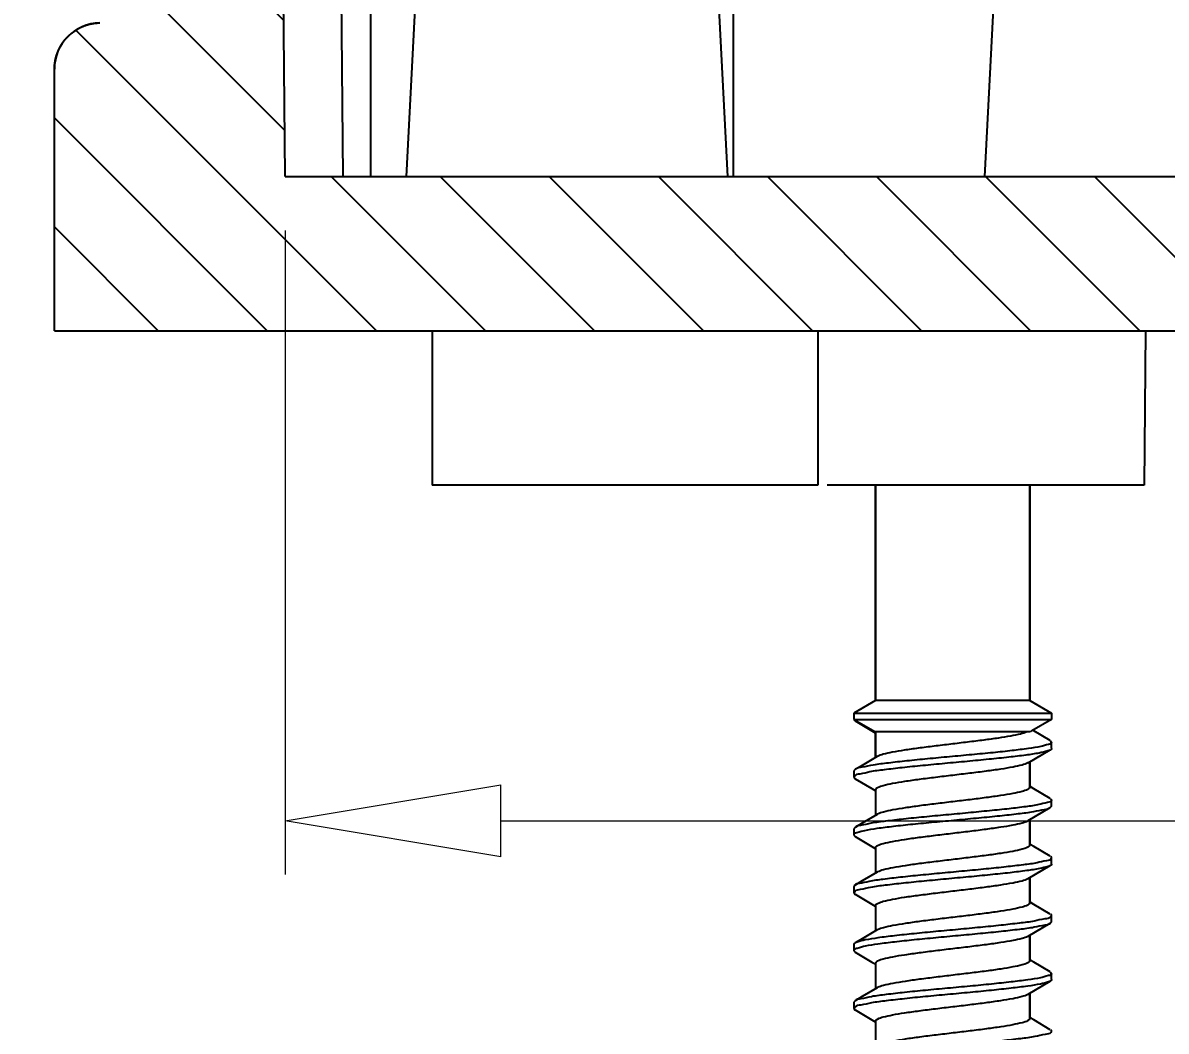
# Model space of a CAD drawing. Header units: millimetres. Extents: x -1995 to -555, y 489 to 1011.
# Drawn here: x -1961.66 to -1932.01, y 578.16 to 604.32 of the extents above; entities that cross this region are included whole.
import ezdxf

# ---------------------------------------------------------------- set-up
doc = ezdxf.new("R2010")
doc.units = ezdxf.units.MM
doc.layers.add('dim', color=82, linetype='Continuous', lineweight=9)
doc.styles.add('ROMAND', font='romand.shx', dxfattribs={"width": 0.75, "bigfont": 'gbcbig.shx'})
doc.dimstyles.new('YanXiu', dxfattribs={"dimtxt": 2.5, "dimasz": 2.2, "dimexe": 1, "dimexo": 0, "dimgap": 0.66, "dimtad": 0, "dimzin": 1, "dimdsep": 46, "dimtxsty": 'ROMAND', "dimblk": 'CLOSEDBLANK', "dimcen": 0, "dimclrd": 3, "dimclre": 3, "dimclrt": 7, "dimazin": 0, "dimtfac": 1, "dimtofl": 0, "dimtmove": 0, "dimatfit": 3, "dimldrblk": 'CLOSEDBLANK', "dimfxl": 1, "dimlwd": 5, "dimlwe": 5, "dimarcsym": 0})

# ---------------------------------------------------------------- blocks, each defined once
blk = doc.blocks.new('_ClosedBlank')
at = {"color": 0, "linetype": 'ByBlock', "lineweight": -2}
for p, q in [((-1, 0.1667), (0, 0)), ((-1, 0.1667), (-1, -0.1667)), ((0, 0), (-1, -0.1667))]:
    blk.add_line(p, q, dxfattribs=at)
blk = doc.blocks.new('*D179')
at = {"layer": 'Defpoints', "color": 0}
for p in [(-1954.861, 600.33), (-1740.223, 600.33), (-1740.223, 583.621)]:
    blk.add_point(p, dxfattribs=at)
at = {"layer": 'dim', "color": 3, "lineweight": 5}
for p, q in [((-1954.861, 598.931), (-1954.861, 582.222)), ((-1740.223, 598.931), (-1740.223, 582.222)), ((-1949.261, 583.621), (-1862.191, 583.621)), ((-1745.823, 583.621), (-1832.893, 583.621))]:
    blk.add_line(p, q, dxfattribs=at)
at = {"layer": 'dim', "color": 3, "lineweight": 5, "xscale": 5.600000000000001, "yscale": 5.600000000000001, "zscale": 5.600000000000001, "rotation": 180}
blk.add_blockref('_ClosedBlank', (-1954.861, 583.621), dxfattribs=at)
at = {"layer": 'dim', "color": 3, "lineweight": 5, "xscale": 5.600000000000001, "yscale": 5.600000000000001, "zscale": 5.600000000000001}
blk.add_blockref('_ClosedBlank', (-1740.223, 583.621), dxfattribs=at)
at = {"layer": 'dim', "color": 7, "insert": (-1847.542, 583.621), "char_height": 7, "attachment_point": 5, "style": 'ROMAND'}
blk.add_mtext('214.64', dxfattribs=at)
blk = doc.blocks.new('*D189')
at = {"layer": 'Defpoints', "color": 0}
for p in [(-1985.319, 709.63), (-1847.542, 709.63), (-1960.842, 596.33)]:
    blk.add_point(p, dxfattribs=at)
at = {"layer": 'dim', "color": 3, "lineweight": 5}
for p, q in [((-1848.941, 709.63), (-1986.719, 709.63)), ((-1985.319, 704.03), (-1985.319, 664.629)), ((-1985.319, 601.93), (-1985.319, 641.331)), ((-1962.241, 596.33), (-1986.719, 596.33))]:
    blk.add_line(p, q, dxfattribs=at)
at = {"layer": 'dim', "color": 3, "lineweight": 5, "xscale": 5.600000000000001, "yscale": 5.600000000000001, "zscale": 5.600000000000001}
for p, rotation in [((-1985.319, 709.63), 90), ((-1985.319, 596.33), 270)]:
    blk.add_blockref('_ClosedBlank', p, dxfattribs=dict(at, rotation=rotation))
at = {"layer": 'dim', "color": 7, "insert": (-1985.319, 652.98), "char_height": 7, "attachment_point": 5, "rotation": 90, "style": 'ROMAND'}
blk.add_mtext('113.3', dxfattribs=at)
blk = doc.blocks.new('*D190')
at = {"layer": 'Defpoints', "color": 0}
for p in [(-1975.319, 678.33), (-1962.042, 678.33), (-1960.842, 596.33)]:
    blk.add_point(p, dxfattribs=at)
at = {"layer": 'dim', "color": 3, "lineweight": 5}
for p, q in [((-1963.441, 678.33), (-1976.719, 678.33)), ((-1975.319, 672.73), (-1975.319, 642.979)), ((-1975.319, 601.93), (-1975.319, 631.681)), ((-1962.241, 596.33), (-1976.719, 596.33))]:
    blk.add_line(p, q, dxfattribs=at)
at = {"layer": 'dim', "color": 3, "lineweight": 5, "xscale": 5.600000000000001, "yscale": 5.600000000000001, "zscale": 5.600000000000001}
for p, rotation in [((-1975.319, 678.33), 90), ((-1975.319, 596.33), 270)]:
    blk.add_blockref('_ClosedBlank', p, dxfattribs=dict(at, rotation=rotation))
at = {"layer": 'dim', "color": 7, "insert": (-1975.319, 637.33), "char_height": 7, "attachment_point": 5, "rotation": 90, "style": 'ROMAND'}
blk.add_mtext('82', dxfattribs=at)

msp = doc.modelspace()

# ---------------------------------------------------------------- hatches: boundary and pattern name
at = {"linetype": 'Continuous'}
h = msp.add_hatch(dxfattribs=at)
h.set_pattern_fill('DEFAULT__7', color=2, scale=2, angle=-45, style=0, pattern_type=0)
h.set_pattern_definition([(315, (-2027.3937, 555.2644), (1.414214, 1.414214), [])])
edge = h.paths.add_edge_path()
edge.add_line((-1960.842, 596.33), (-1780.028, 596.33))
edge.add_line((-1960.842, 596.33), (-1960.842, 603.119))
edge.add_spline(control_points=[(-1960.842, 603.119), (-1960.842, 603.813), (-1960.356, 604.307), (-1959.663, 604.319)], knot_values=[0, 0, 0, 0, 1, 1, 1, 1], weights=[1, 0.808834, 0.808834, 1], degree=3, periodic=0)
edge.add_line((-1959.663, 604.319), (-1959.042, 604.33))
edge.add_line((-1959.042, 604.33), (-1959.042, 666.168))
edge.add_spline(control_points=[(-1959.042, 666.168), (-1960.167, 667.114), (-1962.415, 669.002), (-1965.776, 671.828), (-1968.011, 673.707), (-1969.126, 674.646)], knot_values=[0, 0, 0, 0, 0.333333, 0.666667, 1, 1, 1, 1], degree=3, periodic=0)
edge.add_spline(control_points=[(-1970.758, 676.756), (-1970.437, 675.897), (-1969.877, 675.172), (-1969.126, 674.646)], knot_values=[0, 0, 0, 0, 1, 1, 1, 1], weights=[1, 0.970046, 0.970046, 1], degree=3, periodic=0)
edge.add_line((-1970.758, 676.756), (-1966.516, 676.83))
edge.add_spline(control_points=[(-1966.516, 676.83), (-1963.618, 676.881), (-1963.618, 679.779), (-1966.516, 679.83)], knot_values=[0, 0, 0, 0, 1, 1, 1, 1], weights=[1, 0.344968, 0.344968, 1], degree=3, periodic=0)
edge.add_line((-1966.516, 679.83), (-1970.758, 679.904))
edge.add_spline(control_points=[(-1962.042, 678.33), (-1962.042, 684.864), (-1968.473, 686.026), (-1970.758, 679.904)], knot_values=[0, 0, 0, 0, 1, 1, 1, 1], weights=[1, 0.451798, 0.451798, 1], degree=3, periodic=0)
edge.add_line((-1962.042, 678.33), (-1959.242, 678.33))
edge.add_line((-1959.22, 680.83), (-1959.242, 678.33))
edge.add_line((-1959.22, 680.83), (-1958.642, 680.83))
edge.add_line((-1958.642, 680.83), (-1958.413, 681.059))
edge.add_spline(control_points=[(-1958.413, 681.059), (-1958.313, 681.159), (-1958.171, 681.159), (-1958.071, 681.059)], knot_values=[0, 0, 0, 0, 1, 1, 1, 1], weights=[1, 0.804738, 0.804738, 1], degree=3, periodic=0)
edge.add_line((-1958.071, 681.059), (-1957.842, 680.83))
edge.add_line((-1957.842, 680.83), (-1957.264, 680.83))
edge.add_line((-1957.264, 680.83), (-1957.242, 678.33))
edge.add_line((-1957.242, 678.33), (-1955.542, 678.33))
edge.add_line((-1954.861, 600.33), (-1955.542, 678.33))
edge.add_line((-1954.861, 600.33), (-1851.711, 600.33))
edge.add_line((-1851.292, 608.33), (-1851.711, 600.33))
edge.add_line((-1851.292, 608.33), (-1848.792, 608.33))
edge.add_line((-1848.713, 599.33), (-1848.792, 608.33))
edge.add_line((-1848.713, 599.33), (-1846.371, 599.33))
edge.add_line((-1846.371, 599.33), (-1846.292, 608.33))
edge.add_line((-1846.292, 608.33), (-1843.792, 608.33))
edge.add_line((-1843.792, 608.33), (-1843.373, 600.33))
edge.add_line((-1843.373, 600.33), (-1780.028, 600.33))
edge.add_line((-1780.028, 596.33), (-1780.028, 600.33))
edge = h.paths.add_edge_path()
edge.add_line((-1780.028, 596.33), (-1780.028, 600.33))
edge.add_line((-1780.028, 596.33), (-1780.028, 600.33))
edge = h.paths.add_edge_path()
edge.add_line((-1780.028, 596.33), (-1742.354, 596.33))
edge.add_line((-1780.028, 596.33), (-1780.028, 600.33))
edge.add_line((-1780.028, 600.33), (-1751.711, 600.33))
edge.add_line((-1751.292, 608.33), (-1751.711, 600.33))
edge.add_line((-1748.792, 608.33), (-1751.292, 608.33))
edge.add_line((-1748.713, 599.33), (-1748.792, 608.33))
edge.add_line((-1746.371, 599.33), (-1748.713, 599.33))
edge.add_line((-1746.371, 599.33), (-1746.292, 608.33))
edge.add_line((-1743.792, 608.33), (-1746.292, 608.33))
edge.add_line((-1743.792, 608.33), (-1743.373, 600.33))
edge.add_line((-1743.373, 600.33), (-1742.354, 600.33))
edge.add_line((-1742.354, 596.33), (-1742.354, 600.33))
edge = h.paths.add_edge_path()
edge.add_line((-1742.354, 596.33), (-1742.354, 600.33))
edge.add_line((-1742.354, 596.33), (-1742.354, 600.33))
edge = h.paths.add_edge_path()
edge.add_line((-1734.242, 596.33), (-1742.354, 596.33))
edge.add_line((-1742.354, 596.33), (-1742.354, 600.33))
edge.add_line((-1740.223, 600.33), (-1742.354, 600.33))
edge.add_line((-1740.223, 600.33), (-1739.542, 678.33))
edge.add_line((-1737.842, 678.33), (-1739.542, 678.33))
edge.add_line((-1737.82, 680.83), (-1737.842, 678.33))
edge.add_line((-1737.242, 680.83), (-1737.82, 680.83))
edge.add_line((-1737.013, 681.059), (-1737.242, 680.83))
edge.add_spline(control_points=[(-1736.671, 681.059), (-1736.771, 681.159), (-1736.913, 681.159), (-1737.013, 681.059)], knot_values=[0, 0, 0, 0, 1, 1, 1, 1], weights=[1, 0.804738, 0.804738, 1], degree=3, periodic=0)
edge.add_line((-1736.442, 680.83), (-1736.671, 681.059))
edge.add_line((-1735.864, 680.83), (-1736.442, 680.83))
edge.add_line((-1735.864, 680.83), (-1735.842, 678.33))
edge.add_line((-1733.542, 678.33), (-1735.842, 678.33))
edge.add_line((-1733.542, 670.33), (-1733.542, 678.33))
edge.add_line((-1733.542, 670.33), (-1733.429, 663.835))
edge.add_line((-1729.014, 665.894), (-1733.429, 663.835))
edge.add_spline(control_points=[(-1729.014, 665.894), (-1728.389, 664.215), (-1726.623, 664.517), (-1726.592, 666.308)], knot_values=[0, 0, 0, 0, 1, 1, 1, 1], weights=[1, 0.457176, 0.457176, 1], degree=3, periodic=0)
edge.add_line((-1726.528, 670.002), (-1726.592, 666.308))
edge.add_spline(control_points=[(-1727.502, 662.445), (-1722.185, 662.91), (-1721.503, 668.203), (-1726.528, 670.002)], knot_values=[0, 0, 0, 0, 1, 1, 1, 1], weights=[1, 0.475888, 0.475888, 1], degree=3, periodic=0)
edge.add_line((-1727.502, 662.445), (-1736.042, 661.698))
edge.add_line((-1736.042, 604.33), (-1736.042, 661.698))
edge.add_line((-1735.421, 604.319), (-1736.042, 604.33))
edge.add_spline(control_points=[(-1734.242, 603.119), (-1734.242, 603.813), (-1734.728, 604.307), (-1735.421, 604.319)], knot_values=[0, 0, 0, 0, 1, 1, 1, 1], weights=[1, 0.808834, 0.808834, 1], degree=3, periodic=0)
edge.add_line((-1734.242, 596.33), (-1734.242, 603.119))

# ---------------------------------------------------------------- linework, layer by layer
at = {"color": 7, "linetype": 'Continuous'}
for p, q in [((-1954.861, 600.33), (-1955.542, 678.33)), ((-1954.861, 600.33), (-1955.542, 678.33)), ((-1943.232, 600.33), (-1943.172, 678.33)), ((-1953.998, 673.329), (-1953.361, 600.33)), ((-1952.642, 673.33), (-1952.642, 600.33)), ((-1951.711, 600.33), (-1951.292, 608.33)), ((-1943.373, 600.33), (-1943.792, 608.33)), ((-1936.711, 600.33), (-1936.292, 608.33)), ((-1960.842, 596.33), (-1960.842, 603.119)), ((-1960.842, 596.33), (-1960.842, 603.119)), ((-1954.861, 600.33), (-1851.711, 600.33)), ((-1954.861, 600.33), (-1851.711, 600.33)), ((-1960.842, 596.33), (-1780.028, 596.33)), ((-1960.842, 596.33), (-1734.242, 596.33)), ((-1951.042, 596.33), (-1951.042, 592.33)), ((-1941.042, 596.33), (-1941.042, 592.33)), ((-1932.542, 596.33), (-1932.577, 592.33)), ((-1941.042, 592.33), (-1951.042, 592.33)), ((-1932.577, 592.33), (-1940.796, 592.33)), ((-1939.542, 592.33), (-1939.542, 586.737)), ((-1939.542, 586.737), (-1939.542, 592.33)), ((-1935.542, 592.33), (-1935.542, 586.737)), ((-1935.542, 586.737), (-1935.542, 592.33)), ((-1939.542, 586.737), (-1940.107, 586.411)), ((-1935.542, 586.737), (-1939.542, 586.737)), ((-1935.542, 586.737), (-1934.977, 586.411)), ((-1940.107, 586.411), (-1940.107, 586.249)), ((-1940.107, 586.411), (-1934.977, 586.411)), ((-1934.977, 586.411), (-1934.977, 586.249)), ((-1940.107, 586.249), (-1940.074, 586.211)), ((-1940.107, 586.249), (-1939.542, 585.923)), ((-1940.107, 586.249), (-1934.977, 586.249)), ((-1940.074, 586.211), (-1939.639, 585.955)), ((-1934.977, 586.249), (-1935.486, 585.955)), ((-1939.639, 585.955), (-1939.553, 585.904)), ((-1939.542, 585.923), (-1939.542, 585.262)), ((-1939.542, 585.262), (-1939.542, 585.923)), ((-1935.615, 585.923), (-1939.542, 585.923)), ((-1935.439, 585.951), (-1935.466, 585.967)), ((-1935.01, 585.699), (-1935.439, 585.951)), ((-1935.01, 585.699), (-1934.977, 585.661)), ((-1934.977, 585.499), (-1934.977, 585.661)), ((-1935.542, 585.148), (-1935.542, 584.487)), ((-1935.542, 584.487), (-1935.542, 585.148)), ((-1940.074, 584.949), (-1940.107, 584.911)), ((-1940.107, 584.911), (-1940.107, 584.749)), ((-1939.542, 584.423), (-1939.542, 583.762)), ((-1935.01, 584.199), (-1934.977, 584.161)), ((-1934.977, 583.999), (-1935.01, 583.961)), ((-1934.977, 583.999), (-1934.977, 584.161)), ((-1935.542, 583.648), (-1935.542, 582.987)), ((-1935.542, 582.987), (-1935.542, 583.648)), ((-1940.074, 583.449), (-1940.107, 583.411)), ((-1940.107, 583.411), (-1940.107, 583.249)), ((-1940.107, 583.249), (-1940.074, 583.211)), ((-1939.542, 582.923), (-1939.542, 582.262)), ((-1934.977, 582.499), (-1934.977, 582.661)), ((-1935.542, 582.148), (-1935.542, 581.487)), ((-1935.542, 581.487), (-1935.542, 582.148)), ((-1940.107, 581.911), (-1940.107, 581.749)), ((-1939.542, 581.423), (-1939.542, 580.762)), ((-1934.977, 580.999), (-1935.01, 580.961)), ((-1934.977, 580.999), (-1934.977, 581.161)), ((-1935.542, 580.648), (-1935.542, 579.987)), ((-1935.542, 579.987), (-1935.542, 580.648)), ((-1940.107, 580.411), (-1940.107, 580.249)), ((-1940.107, 580.249), (-1940.074, 580.211)), ((-1939.542, 579.923), (-1939.542, 579.262)), ((-1935.01, 579.699), (-1934.977, 579.661)), ((-1934.977, 579.499), (-1934.977, 579.661)), ((-1940.074, 578.949), (-1940.107, 578.911)), ((-1940.107, 578.911), (-1940.107, 578.749)), ((-1935.542, 579.148), (-1935.542, 578.487)), ((-1935.542, 578.487), (-1935.542, 579.148)), ((-1939.542, 578.423), (-1939.542, 577.762))]:
    msp.add_line(p, q, dxfattribs=at)
for points in [[(-1935.583, 585.124), (-1935.201, 585.348), (-1935.01, 585.461)], [(-1939.501, 585.286), (-1939.89, 585.057), (-1940.074, 584.949)], [(-1940.074, 584.711), (-1939.639, 584.455), (-1939.553, 584.404)], [(-1935.01, 584.199), (-1935.439, 584.451), (-1935.531, 584.505)], [(-1935.583, 583.624), (-1935.201, 583.848), (-1935.01, 583.961)], [(-1939.501, 583.786), (-1939.89, 583.557), (-1940.074, 583.449)], [(-1940.074, 583.211), (-1939.639, 582.955), (-1939.553, 582.904)], [(-1935.01, 582.699), (-1935.439, 582.951), (-1935.531, 583.005)], [(-1935.583, 582.124), (-1935.201, 582.348), (-1935.01, 582.461)], [(-1939.501, 582.286), (-1939.89, 582.057), (-1940.074, 581.949)], [(-1940.074, 581.711), (-1939.639, 581.455), (-1939.553, 581.404)], [(-1935.01, 581.199), (-1935.439, 581.451), (-1935.531, 581.505)], [(-1935.583, 580.624), (-1935.201, 580.848), (-1935.01, 580.961)], [(-1939.501, 580.786), (-1939.89, 580.557), (-1940.074, 580.449)], [(-1940.074, 580.211), (-1939.639, 579.955), (-1939.553, 579.904)], [(-1935.01, 579.699), (-1935.439, 579.951), (-1935.531, 580.005)], [(-1935.583, 579.124), (-1935.201, 579.348), (-1935.01, 579.461)], [(-1939.501, 579.286), (-1939.89, 579.057), (-1940.074, 578.949)], [(-1940.074, 578.711), (-1939.639, 578.455), (-1939.553, 578.404)], [(-1935.01, 578.199), (-1935.439, 578.451), (-1935.531, 578.505)]]:
    msp.add_lwpolyline(points, dxfattribs=at)
for centre, radius, start, end in [((-1959.642, 603.119), 1.2, 91, 180), ((-1939.931, 584.78), 0.22, 127.0065, 130.2299)]:
    msp.add_arc(centre, radius, start, end, dxfattribs=at)
for points, start_tangent, end_tangent in [([(-1960.842, 603.119), (-1960.842, 603.132), (-1960.842, 603.146), (-1960.841, 603.159), (-1960.841, 603.172), (-1960.84, 603.186), (-1960.839, 603.199), (-1960.838, 603.213), (-1960.837, 603.226), (-1960.836, 603.24), (-1960.835, 603.253), (-1960.833, 603.267), (-1960.831, 603.281), (-1960.829, 603.294), (-1960.827, 603.308), (-1960.825, 603.322), (-1960.822, 603.336), (-1960.82, 603.349), (-1960.817, 603.363), (-1960.814, 603.377), (-1960.811, 603.391), (-1960.808, 603.405), (-1960.804, 603.419), (-1960.8, 603.432), (-1960.797, 603.446), (-1960.793, 603.46), (-1960.788, 603.474), (-1960.784, 603.488), (-1960.779, 603.502), (-1960.775, 603.515), (-1960.77, 603.529), (-1960.765, 603.543), (-1960.759, 603.557), (-1960.754, 603.57), (-1960.748, 603.584), (-1960.743, 603.598), (-1960.737, 603.611), (-1960.73, 603.625), (-1960.724, 603.638), (-1960.717, 603.652), (-1960.711, 603.665), (-1960.704, 603.678), (-1960.697, 603.692), (-1960.689, 603.705), (-1960.682, 603.718), (-1960.674, 603.731), (-1960.667, 603.744), (-1960.659, 603.757), (-1960.65, 603.77), (-1960.642, 603.782), (-1960.634, 603.795), (-1960.625, 603.808), (-1960.616, 603.82), (-1960.607, 603.832), (-1960.598, 603.845), (-1960.589, 603.857), (-1960.579, 603.869), (-1960.57, 603.881), (-1960.56, 603.892), (-1960.55, 603.904), (-1960.54, 603.916), (-1960.53, 603.927), (-1960.519, 603.938), (-1960.509, 603.949), (-1960.498, 603.96), (-1960.487, 603.971), (-1960.476, 603.982), (-1960.465, 603.993), (-1960.454, 604.003), (-1960.442, 604.013), (-1960.431, 604.023), (-1960.419, 604.033), (-1960.408, 604.043), (-1960.396, 604.053), (-1960.384, 604.063), (-1960.372, 604.072), (-1960.36, 604.081), (-1960.347, 604.09), (-1960.335, 604.099), (-1960.323, 604.108), (-1960.31, 604.116), (-1960.297, 604.125), (-1960.285, 604.133), (-1960.272, 604.141), (-1960.259, 604.149), (-1960.246, 604.156), (-1960.233, 604.164), (-1960.22, 604.171), (-1960.206, 604.178), (-1960.193, 604.185), (-1960.18, 604.192), (-1960.166, 604.199), (-1960.153, 604.205), (-1960.14, 604.211), (-1960.126, 604.217), (-1960.112, 604.223), (-1960.099, 604.229), (-1960.085, 604.234), (-1960.072, 604.24), (-1960.058, 604.245), (-1960.044, 604.25), (-1960.03, 604.255), (-1960.017, 604.259), (-1960.003, 604.264), (-1959.989, 604.268), (-1959.975, 604.272), (-1959.962, 604.276), (-1959.948, 604.28), (-1959.934, 604.283), (-1959.92, 604.287), (-1959.906, 604.29), (-1959.893, 604.293), (-1959.879, 604.296), (-1959.865, 604.298), (-1959.851, 604.301), (-1959.838, 604.303), (-1959.824, 604.305), (-1959.81, 604.307), (-1959.797, 604.309), (-1959.783, 604.311), (-1959.77, 604.312), (-1959.756, 604.314), (-1959.743, 604.315), (-1959.729, 604.316), (-1959.716, 604.317), (-1959.703, 604.318), (-1959.689, 604.318), (-1959.676, 604.319), (-1959.663, 604.319)], (0, 1), (0.999848, 0.017452)), ([(-1935.615, 585.923), (-1935.784, 585.869), (-1936.038, 585.816), (-1936.358, 585.764), (-1936.735, 585.712), (-1937.155, 585.659), (-1937.592, 585.606), (-1938.026, 585.554), (-1938.439, 585.501), (-1938.804, 585.449), (-1939.11, 585.397), (-1939.346, 585.344), (-1939.493, 585.29), (-1939.501, 585.286)], (-0.913792, -0.406182), (-0.868477, -0.49573)), ([(-1935.491, 585.958), (-1935.495, 585.95), (-1935.615, 585.923)], (-0.452519, -0.891755), (-0.98711, -0.160041)), ([(-1935.007, 585.455), (-1935.078, 585.431), (-1935.303, 585.377), (-1935.645, 585.322), (-1936.084, 585.268), (-1936.6, 585.214), (-1937.164, 585.159), (-1937.748, 585.105), (-1938.321, 585.05), (-1938.853, 584.996), (-1939.318, 584.941), (-1939.691, 584.887), (-1939.952, 584.832), (-1940.088, 584.778), (-1940.095, 584.748)], (-0.887981, -0.459881), (-0.052458, -0.998623)), ([(-1934.978, 585.661), (-1934.978, 585.656), (-1935.055, 585.602), (-1935.259, 585.548), (-1935.579, 585.494), (-1935.998, 585.44), (-1936.496, 585.386), (-1937.047, 585.333), (-1937.623, 585.279), (-1938.194, 585.225), (-1938.733, 585.171), (-1939.211, 585.117), (-1939.605, 585.063), (-1939.894, 585.009), (-1940.063, 584.955)], (0.256585, -0.966522), (-0.798301, -0.602259)), ([(-1934.983, 585.497), (-1934.981, 585.486), (-1935.007, 585.455)], (0.323373, -0.946272), (-0.887981, -0.459881)), ([(-1935.583, 585.124), (-1935.592, 585.119), (-1935.74, 585.065), (-1935.978, 585.012), (-1936.295, 584.958), (-1936.674, 584.905), (-1937.097, 584.851), (-1937.542, 584.798), (-1937.987, 584.744), (-1938.41, 584.69), (-1938.789, 584.637), (-1939.106, 584.583), (-1939.344, 584.53), (-1939.492, 584.476), (-1939.542, 584.423)], (-0.870055, -0.492955), (0, -1)), ([(-1940.095, 584.748), (-1940.092, 584.723), (-1940.081, 584.704)], (-0.052458, -0.998623), (0.693817, -0.720152)), ([(-1935.542, 584.487), (-1935.592, 584.434), (-1935.742, 584.38), (-1935.984, 584.326), (-1936.298, 584.273), (-1936.673, 584.22), (-1937.093, 584.166), (-1937.535, 584.113), (-1937.978, 584.06), (-1938.402, 584.006), (-1938.778, 583.953), (-1939.094, 583.9), (-1939.338, 583.846), (-1939.491, 583.791), (-1939.501, 583.786)], (0, -1), (-0.870619, -0.491958)), ([(-1935.01, 583.961), (-1935.168, 583.906), (-1935.45, 583.851), (-1935.84, 583.797), (-1936.318, 583.742), (-1936.86, 583.688), (-1937.437, 583.634), (-1938.019, 583.579), (-1938.577, 583.525), (-1939.081, 583.47), (-1939.506, 583.416), (-1939.828, 583.361), (-1940.032, 583.307), (-1940.107, 583.252), (-1940.106, 583.249)], (-0.682139, -0.731222), (0.190768, -0.981635)), ([(-1934.983, 584.159), (-1934.982, 584.147), (-1935.081, 584.093), (-1935.304, 584.039), (-1935.642, 583.985), (-1936.076, 583.931), (-1936.584, 583.878), (-1937.141, 583.824), (-1937.718, 583.77), (-1938.286, 583.716), (-1938.817, 583.662), (-1939.282, 583.608), (-1939.66, 583.554), (-1939.93, 583.5), (-1940.076, 583.451)], (0.305416, -0.952219), (-0.656831, -0.754037)), ([(-1939.542, 582.923), (-1939.492, 582.976), (-1939.344, 583.03), (-1939.106, 583.083), (-1938.789, 583.137), (-1938.41, 583.19), (-1937.987, 583.244), (-1937.542, 583.298), (-1937.097, 583.351), (-1936.674, 583.405), (-1936.295, 583.458), (-1935.978, 583.512), (-1935.74, 583.565), (-1935.592, 583.619), (-1935.583, 583.624)], (0, 1), (0.870055, 0.492955)), ([(-1935.542, 582.987), (-1935.591, 582.934), (-1935.741, 582.88), (-1935.981, 582.826), (-1936.295, 582.773), (-1936.67, 582.72), (-1937.089, 582.667), (-1937.53, 582.614), (-1937.974, 582.56), (-1938.4, 582.507), (-1938.778, 582.453), (-1939.094, 582.4), (-1939.338, 582.346), (-1939.491, 582.291), (-1939.501, 582.286)], (0, -1), (-0.87066, -0.491885)), ([(-1935.008, 582.457), (-1935.068, 582.435), (-1935.286, 582.38), (-1935.62, 582.326), (-1936.054, 582.271), (-1936.566, 582.217), (-1937.128, 582.162), (-1937.711, 582.108), (-1938.286, 582.053), (-1938.822, 581.999), (-1939.292, 581.945), (-1939.671, 581.89), (-1939.939, 581.836), (-1940.083, 581.781), (-1940.096, 581.747)], (-0.889912, -0.456132), (-0.151868, -0.988401)), ([(-1934.988, 582.66), (-1934.989, 582.638), (-1935.109, 582.584), (-1935.353, 582.53), (-1935.707, 582.477), (-1936.155, 582.423), (-1936.673, 582.369), (-1937.235, 582.315), (-1937.813, 582.261), (-1938.377, 582.207), (-1938.899, 582.153), (-1939.351, 582.099), (-1939.712, 582.045), (-1939.963, 581.992), (-1940.081, 581.955)], (0.117542, -0.993068), (-0.681018, -0.732267)), ([(-1934.981, 582.497), (-1934.979, 582.489), (-1935.008, 582.457)], (0.326466, -0.945209), (-0.889912, -0.456132)), ([(-1935.006, 582.703), (-1934.998, 582.692), (-1934.988, 582.66)], (0.636356, -0.771395), (0.117542, -0.993068)), ([(-1939.542, 581.423), (-1939.492, 581.476), (-1939.344, 581.53), (-1939.106, 581.583), (-1938.789, 581.637), (-1938.41, 581.69), (-1937.987, 581.744), (-1937.542, 581.798), (-1937.097, 581.851), (-1936.674, 581.905), (-1936.295, 581.958), (-1935.978, 582.012), (-1935.74, 582.065), (-1935.592, 582.119), (-1935.583, 582.124)], (0, 1), (0.870055, 0.492955)), ([(-1940.081, 581.955), (-1940.091, 581.938), (-1940.096, 581.911)], (-0.681018, -0.732267), (0.016346, -0.999866)), ([(-1940.096, 581.747), (-1940.096, 581.727), (-1940.081, 581.703)], (-0.151868, -0.988401), (0.77917, -0.626812)), ([(-1935.542, 581.487), (-1935.592, 581.434), (-1935.742, 581.38), (-1935.984, 581.326), (-1936.298, 581.273), (-1936.673, 581.22), (-1937.094, 581.166), (-1937.535, 581.113), (-1937.978, 581.06), (-1938.402, 581.006), (-1938.778, 580.953), (-1939.094, 580.9), (-1939.338, 580.846), (-1939.491, 580.791), (-1939.501, 580.786)], (0, -1), (-0.870611, -0.491972)), ([(-1935.008, 580.959), (-1935.155, 580.909), (-1935.429, 580.855), (-1935.812, 580.8), (-1936.286, 580.746), (-1936.824, 580.691), (-1937.4, 580.637), (-1937.983, 580.582), (-1938.543, 580.528), (-1939.052, 580.473), (-1939.482, 580.419), (-1939.811, 580.365), (-1940.023, 580.31), (-1940.106, 580.256), (-1940.105, 580.249)], (-0.645369, -0.763871), (0.29618, -0.955132)), ([(-1934.987, 581.163), (-1935.004, 581.126), (-1935.155, 581.072), (-1935.429, 581.017), (-1935.812, 580.963), (-1936.286, 580.908), (-1936.824, 580.854), (-1937.4, 580.799), (-1937.983, 580.745), (-1938.543, 580.69), (-1939.052, 580.636), (-1939.482, 580.581), (-1939.811, 580.527), (-1940.023, 580.473), (-1940.075, 580.451)], (-0.216056, -0.976381), (-0.885365, -0.464897)), ([(-1935.004, 581.207), (-1934.986, 581.181), (-1934.987, 581.163)], (0.831345, -0.555756), (-0.216056, -0.976381)), ([(-1940.075, 580.451), (-1940.106, 580.418), (-1940.105, 580.412)], (-0.885365, -0.464897), (0.29618, -0.955132)), ([(-1935.583, 580.624), (-1935.592, 580.619), (-1935.74, 580.565), (-1935.978, 580.512), (-1936.295, 580.458), (-1936.674, 580.405), (-1937.097, 580.351), (-1937.542, 580.298), (-1937.987, 580.244), (-1938.41, 580.19), (-1938.789, 580.137), (-1939.106, 580.083), (-1939.344, 580.03), (-1939.492, 579.976), (-1939.542, 579.923)], (-0.870055, -0.492955), (0, -1)), ([(-1935.542, 579.987), (-1935.591, 579.934), (-1935.741, 579.88), (-1935.981, 579.826), (-1936.295, 579.773), (-1936.671, 579.72), (-1937.089, 579.667), (-1937.531, 579.614), (-1937.975, 579.56), (-1938.401, 579.506), (-1938.778, 579.453), (-1939.094, 579.4), (-1939.338, 579.346), (-1939.491, 579.291), (-1939.501, 579.286)], (0, -1), (-0.870656, -0.491892)), ([(-1935.009, 579.459), (-1935.059, 579.438), (-1935.268, 579.384), (-1935.596, 579.329), (-1936.025, 579.275), (-1936.532, 579.22), (-1937.091, 579.166), (-1937.674, 579.111), (-1938.251, 579.057), (-1938.79, 579.002), (-1939.265, 578.948), (-1939.65, 578.893), (-1939.926, 578.839), (-1940.078, 578.784), (-1940.098, 578.746)], (-0.882802, -0.469746), (-0.235907, -0.971776)), ([(-1934.979, 579.661), (-1934.978, 579.655), (-1935.059, 579.601), (-1935.268, 579.546), (-1935.596, 579.492), (-1936.025, 579.437), (-1936.532, 579.383), (-1937.091, 579.328), (-1937.674, 579.274), (-1938.251, 579.219), (-1938.79, 579.165), (-1939.265, 579.11), (-1939.65, 579.056), (-1939.926, 579.001), (-1940.075, 578.95)], (0.276932, -0.960889), (-0.653608, -0.756833)), ([(-1934.979, 579.498), (-1934.978, 579.493), (-1935.009, 579.459)], (0.276932, -0.960889), (-0.882802, -0.469746)), ([(-1939.542, 578.423), (-1939.492, 578.476), (-1939.344, 578.53), (-1939.106, 578.583), (-1938.789, 578.637), (-1938.41, 578.69), (-1937.987, 578.744), (-1937.542, 578.798), (-1937.097, 578.851), (-1936.674, 578.905), (-1936.295, 578.958), (-1935.978, 579.012), (-1935.74, 579.065), (-1935.592, 579.119), (-1935.583, 579.124)], (0, 1), (0.870055, 0.492955)), ([(-1940.098, 578.746), (-1940.099, 578.73), (-1940.079, 578.703)], (-0.235907, -0.971776), (0.844959, -0.534832)), ([(-1935.542, 578.487), (-1935.591, 578.434), (-1935.739, 578.38), (-1935.979, 578.327), (-1936.292, 578.274), (-1936.668, 578.22), (-1937.086, 578.167), (-1937.526, 578.114), (-1937.971, 578.061), (-1938.399, 578.007), (-1938.778, 577.953), (-1939.093, 577.9), (-1939.338, 577.846), (-1939.491, 577.791), (-1939.501, 577.786)], (0, -1), (-0.870671, -0.491867)), ([(-1934.988, 578.163), (-1934.999, 578.13), (-1935.142, 578.075), (-1935.408, 578.021), (-1935.786, 577.966), (-1936.254, 577.912), (-1936.789, 577.857), (-1937.364, 577.803), (-1937.947, 577.748), (-1938.51, 577.694), (-1939.022, 577.639), (-1939.458, 577.585), (-1939.794, 577.53), (-1940.013, 577.476), (-1940.076, 577.453)], (-0.127214, -0.991875), (-0.890414, -0.455151)), ([(-1935.003, 578.207), (-1934.989, 578.184), (-1934.988, 578.163)], (0.757158, -0.653232), (-0.127214, -0.991875))]:
    msp.add_spline(points, degree=3, dxfattribs=dict(at, start_tangent=start_tangent, end_tangent=end_tangent))

# ---------------------------------------------------------------- dimensions: what is measured, and where the dimension line sits
at = {"layer": 'dim'}
for base, p2, picture, middle in [((-1985.319, 709.63), (-1847.542, 709.63), '*D189', (-1985.319, 652.98)), ((-1975.319, 678.33), (-1962.042, 678.33), '*D190', (-1975.319, 637.33))]:
    dim = msp.add_linear_dim(base=base, p1=(-1960.842, 596.33), p2=p2, angle=90, dimstyle='YanXiu', override={"dimtxt": 7, "dimasz": 5.6, "dimexe": 1.3993, "dimexo": 1.3993, "dimgap": 1.3993, "dimzin": 8}, dxfattribs=at)
    dim.commit()
    dim.dimension.update_dxf_attribs({"geometry": picture, "text_midpoint": middle})
dim = msp.add_linear_dim(base=(-1740.223, 583.621), p1=(-1954.861, 600.33), p2=(-1740.223, 600.33), dimstyle='YanXiu', override={"dimtxt": 7, "dimasz": 5.6, "dimexe": 1.3993, "dimexo": 1.3993, "dimgap": 1.3993, "dimzin": 8}, dxfattribs=at)
dim.commit()
dim.dimension.update_dxf_attribs({"geometry": '*D179', "text_midpoint": (-1847.542, 583.621)})

doc.saveas('drawing.dxf')
